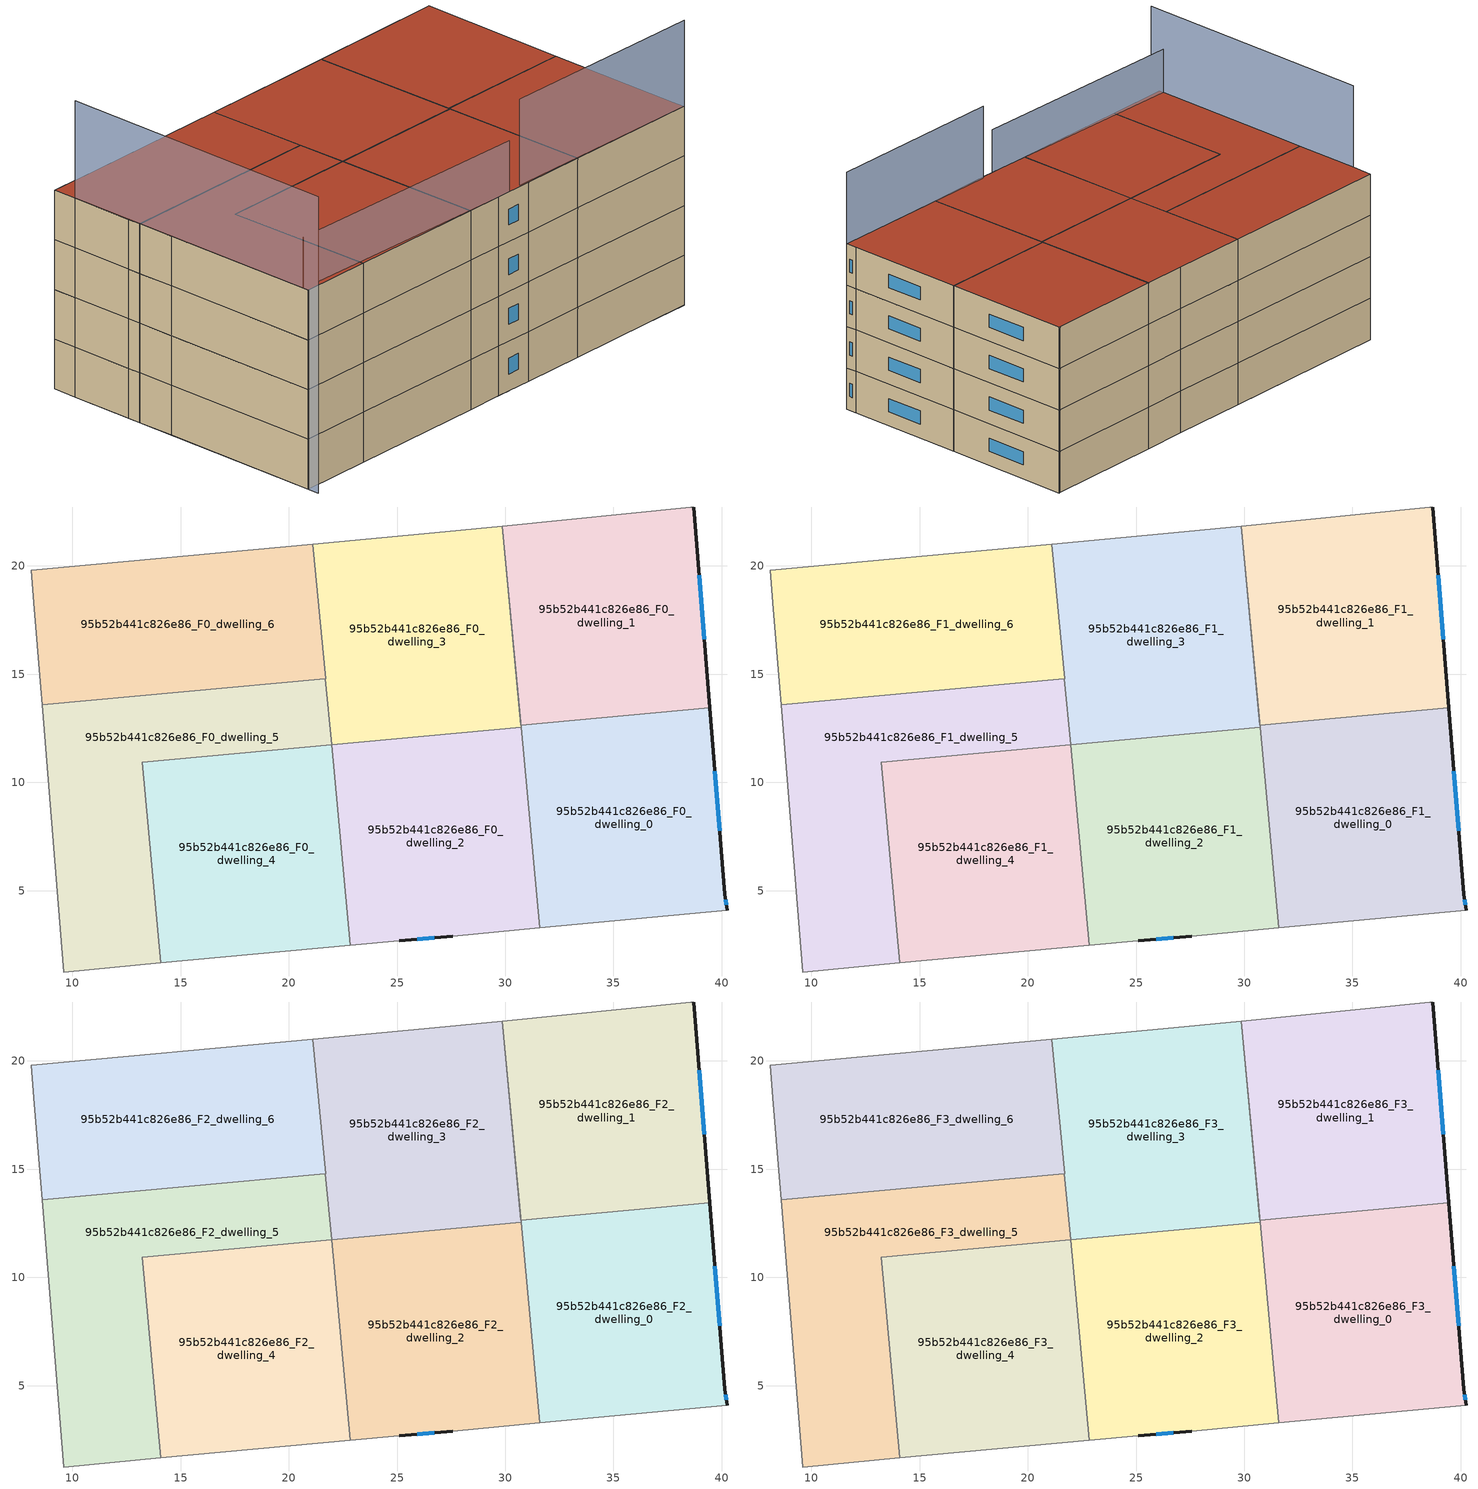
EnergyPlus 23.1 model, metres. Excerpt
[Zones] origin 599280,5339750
95b52b441c826e86_F0_dwelling_0
 floor ground (EU_floor_Construction): 39.45,13.45 40.15,4.83 40.25,4.08 31.6,3.28 30.72,12.63 z0
 wall outside (EU_wall_Construction): 40.25,4.08 40.15,4.83 39.45,13.45 z0:3
 wall adiabatic (EU_wall_Construction): 31.6,3.28 40.25,4.08 z0:3
 wall to 95b52b441c826e86_F0_dwelling_1 (EU_wall_Construction): 39.45,13.45 30.72,12.63 29.87,21.84 z0:3
 wall to 95b52b441c826e86_F0_dwelling_3 (EU_wall_Construction): 29.87,21.84 30.73,12.55 z0:3
 wall to 95b52b441c826e86_F0_dwelling_2 (EU_wall_Construction): 30.73,12.55 31.6,3.28 z0:3
 window (EU_Window_Construction): 39.91,7.76 39.69,10.52 / 40.22,4.34 40.19,4.58 z1.02:1.98
95b52b441c826e86_F0_dwelling_1
 floor ground (EU_floor_Construction): 38.7,22.72 39.45,13.45 30.72,12.63 29.87,21.84 38.58,22.72 z0
 wall outside (EU_wall_Construction): 39.45,13.45 38.7,22.72 z0:3
 wall adiabatic (EU_wall_Construction): 38.7,22.72 38.58,22.72 29.87,21.84 z0:3
 window (EU_Window_Construction): 39.2,16.6 38.95,19.57 z1.02:1.98
95b52b441c826e86_F0_dwelling_2
 floor ground (EU_floor_Construction): 30.73,12.55 31.6,3.28 27.57,2.9 25.11,2.68 22.84,2.47 21.98,11.74 z0
 wall outside (EU_wall_Construction): 25.11,2.68 27.57,2.9 z0:3
 wall adiabatic (EU_wall_Construction): 22.84,2.47 25.11,2.68 / 27.57,2.9 31.6,3.28 z0:3
 wall to 95b52b441c826e86_F0_dwelling_3 (EU_wall_Construction): 30.73,12.55 21.98,11.74 z0:3
 wall to 95b52b441c826e86_F0_dwelling_4 (EU_wall_Construction): 21.98,11.74 22.84,2.47 z0:3
 window (EU_Window_Construction): 25.95,2.76 26.73,2.83 z1.02:1.98
95b52b441c826e86_F0_dwelling_3
 floor ground (EU_floor_Construction): 29.87,21.84 30.73,12.55 21.98,11.74 21.12,21.01 26.73,21.53 z0
 wall adiabatic (EU_wall_Construction): 29.87,21.84 26.73,21.53 21.12,21.01 z0:3
 wall to 95b52b441c826e86_F0_dwelling_6 (EU_wall_Construction): 21.12,21.01 21.7,14.8 z0:3
 wall to 95b52b441c826e86_F0_dwelling_5 (EU_wall_Construction): 21.7,14.8 21.98,11.74 z0:3
95b52b441c826e86_F0_dwelling_4
 floor ground (EU_floor_Construction): 21.98,11.74 22.84,2.47 14.09,1.66 13.23,10.93 z0
 wall adiabatic (EU_wall_Construction): 14.09,1.66 22.84,2.47 z0:3
 wall to 95b52b441c826e86_F0_dwelling_5 (EU_wall_Construction): 21.98,11.74 13.23,10.93 14.09,1.66 z0:3
95b52b441c826e86_F0_dwelling_5
 floor ground (EU_floor_Construction): 21.7,14.8 21.98,11.74 13.23,10.93 14.09,1.66 9.6,1.24 8.79,11.28 8.6,13.58 z0
 wall adiabatic (EU_wall_Construction): 8.6,13.58 8.79,11.28 9.6,1.24 14.09,1.66 z0:3
 wall to 95b52b441c826e86_F0_dwelling_6 (EU_wall_Construction): 21.7,14.8 8.6,13.58 z0:3
95b52b441c826e86_F0_dwelling_6
 floor ground (EU_floor_Construction): 21.12,21.01 21.7,14.8 8.6,13.58 8.54,14.37 8.22,18.3 8.1,19.8 z0
 wall adiabatic (EU_wall_Construction): 21.12,21.01 8.1,19.8 8.22,18.3 8.54,14.37 8.6,13.58 z0:3
95b52b441c826e86_F1_dwelling_0
 floor to 95b52b441c826e86_F0_dwelling_0 (EU_floor_Construction): 39.45,13.45 40.15,4.83 40.25,4.08 31.6,3.28 30.72,12.63 z3
 wall outside (EU_wall_Construction): 40.25,4.08 40.15,4.83 39.45,13.45 z3:6
 wall adiabatic (EU_wall_Construction): 31.6,3.28 40.25,4.08 z3:6
 wall to 95b52b441c826e86_F1_dwelling_1 (EU_wall_Construction): 39.45,13.45 30.72,12.63 29.87,21.84 z3:6
 wall to 95b52b441c826e86_F1_dwelling_3 (EU_wall_Construction): 29.87,21.84 30.73,12.55 z3:6
 wall to 95b52b441c826e86_F1_dwelling_2 (EU_wall_Construction): 30.73,12.55 31.6,3.28 z3:6
 window (EU_Window_Construction): 39.91,7.76 39.69,10.52 / 40.22,4.34 40.19,4.58 z4.02:4.98
95b52b441c826e86_F1_dwelling_1
 floor to 95b52b441c826e86_F0_dwelling_1 (EU_floor_Construction): 38.7,22.72 39.45,13.45 30.72,12.63 29.87,21.84 38.58,22.72 z3
 wall outside (EU_wall_Construction): 39.45,13.45 38.7,22.72 z3:6
 wall adiabatic (EU_wall_Construction): 38.7,22.72 38.58,22.72 29.87,21.84 z3:6
 window (EU_Window_Construction): 39.2,16.6 38.95,19.57 z4.02:4.98
95b52b441c826e86_F1_dwelling_2
 floor to 95b52b441c826e86_F0_dwelling_2 (EU_floor_Construction): 30.73,12.55 31.6,3.28 27.57,2.9 25.11,2.68 22.84,2.47 21.98,11.74 z3
 wall outside (EU_wall_Construction): 25.11,2.68 27.57,2.9 z3:6
 wall adiabatic (EU_wall_Construction): 22.84,2.47 25.11,2.68 / 27.57,2.9 31.6,3.28 z3:6
 wall to 95b52b441c826e86_F1_dwelling_3 (EU_wall_Construction): 30.73,12.55 21.98,11.74 z3:6
 wall to 95b52b441c826e86_F1_dwelling_4 (EU_wall_Construction): 21.98,11.74 22.84,2.47 z3:6
 window (EU_Window_Construction): 25.95,2.76 26.73,2.83 z4.02:4.98
95b52b441c826e86_F1_dwelling_3
 floor to 95b52b441c826e86_F0_dwelling_3 (EU_floor_Construction): 29.87,21.84 30.73,12.55 21.98,11.74 21.12,21.01 26.73,21.53 z3
 wall adiabatic (EU_wall_Construction): 29.87,21.84 26.73,21.53 21.12,21.01 z3:6
 wall to 95b52b441c826e86_F1_dwelling_6 (EU_wall_Construction): 21.12,21.01 21.7,14.8 z3:6
 wall to 95b52b441c826e86_F1_dwelling_5 (EU_wall_Construction): 21.7,14.8 21.98,11.74 z3:6
95b52b441c826e86_F1_dwelling_4
 floor to 95b52b441c826e86_F0_dwelling_4 (EU_floor_Construction): 21.98,11.74 22.84,2.47 14.09,1.66 13.23,10.93 z3
 wall adiabatic (EU_wall_Construction): 14.09,1.66 22.84,2.47 z3:6
 wall to 95b52b441c826e86_F1_dwelling_5 (EU_wall_Construction): 21.98,11.74 13.23,10.93 14.09,1.66 z3:6
95b52b441c826e86_F1_dwelling_5
 floor to 95b52b441c826e86_F0_dwelling_5 (EU_floor_Construction): 21.7,14.8 21.98,11.74 13.23,10.93 14.09,1.66 9.6,1.24 8.79,11.28 8.6,13.58 z3
 wall adiabatic (EU_wall_Construction): 8.6,13.58 8.79,11.28 9.6,1.24 14.09,1.66 z3:6
 wall to 95b52b441c826e86_F1_dwelling_6 (EU_wall_Construction): 21.7,14.8 8.6,13.58 z3:6
95b52b441c826e86_F1_dwelling_6
 floor to 95b52b441c826e86_F0_dwelling_6 (EU_floor_Construction): 21.12,21.01 21.7,14.8 8.6,13.58 8.53,14.37 8.22,18.3 8.1,19.8 z3
 wall adiabatic (EU_wall_Construction): 21.12,21.01 8.1,19.8 8.22,18.3 8.54,14.37 8.6,13.58 z3:6
95b52b441c826e86_F2_dwelling_0
 floor to 95b52b441c826e86_F1_dwelling_0 (EU_floor_Construction): 39.45,13.45 40.15,4.83 40.25,4.08 31.6,3.28 30.72,12.63 z6
 wall outside (EU_wall_Construction): 40.25,4.08 40.15,4.83 39.45,13.45 z6:9
 wall adiabatic (EU_wall_Construction): 31.6,3.28 40.25,4.08 z6:9
 wall to 95b52b441c826e86_F2_dwelling_1 (EU_wall_Construction): 39.45,13.45 30.72,12.63 29.87,21.84 z6:9
 wall to 95b52b441c826e86_F2_dwelling_3 (EU_wall_Construction): 29.87,21.84 30.73,12.55 z6:9
 wall to 95b52b441c826e86_F2_dwelling_2 (EU_wall_Construction): 30.73,12.55 31.6,3.28 z6:9
 window (EU_Window_Construction): 39.91,7.76 39.69,10.52 / 40.22,4.34 40.19,4.58 z7.02:7.98
95b52b441c826e86_F2_dwelling_1
 floor to 95b52b441c826e86_F1_dwelling_1 (EU_floor_Construction): 38.7,22.72 39.45,13.45 30.72,12.63 29.87,21.84 38.58,22.72 z6
 wall outside (EU_wall_Construction): 39.45,13.45 38.7,22.72 z6:9
 wall adiabatic (EU_wall_Construction): 38.7,22.72 38.58,22.72 29.87,21.84 z6:9
 window (EU_Window_Construction): 39.2,16.6 38.95,19.57 z7.02:7.98
95b52b441c826e86_F2_dwelling_2
 floor to 95b52b441c826e86_F1_dwelling_2 (EU_floor_Construction): 30.73,12.55 31.6,3.28 27.57,2.9 25.11,2.68 22.84,2.47 21.98,11.74 z6
 wall outside (EU_wall_Construction): 25.11,2.68 27.57,2.9 z6:9
 wall adiabatic (EU_wall_Construction): 22.84,2.47 25.11,2.68 / 27.57,2.9 31.6,3.28 z6:9
 wall to 95b52b441c826e86_F2_dwelling_3 (EU_wall_Construction): 30.73,12.55 21.98,11.74 z6:9
 wall to 95b52b441c826e86_F2_dwelling_4 (EU_wall_Construction): 21.98,11.74 22.84,2.47 z6:9
 window (EU_Window_Construction): 25.95,2.76 26.73,2.83 z7.02:7.98
95b52b441c826e86_F2_dwelling_3
 floor to 95b52b441c826e86_F1_dwelling_3 (EU_floor_Construction): 29.87,21.84 30.73,12.55 21.98,11.74 21.12,21.01 26.73,21.53 z6
 wall adiabatic (EU_wall_Construction): 29.87,21.84 26.73,21.53 21.12,21.01 z6:9
 wall to 95b52b441c826e86_F2_dwelling_6 (EU_wall_Construction): 21.12,21.01 21.7,14.8 z6:9
 wall to 95b52b441c826e86_F2_dwelling_5 (EU_wall_Construction): 21.7,14.8 21.98,11.74 z6:9
95b52b441c826e86_F2_dwelling_4
 floor to 95b52b441c826e86_F1_dwelling_4 (EU_floor_Construction): 21.98,11.74 22.84,2.47 14.09,1.66 13.23,10.93 z6
 wall adiabatic (EU_wall_Construction): 14.09,1.66 22.84,2.47 z6:9
 wall to 95b52b441c826e86_F2_dwelling_5 (EU_wall_Construction): 21.98,11.74 13.23,10.93 14.09,1.66 z6:9
95b52b441c826e86_F2_dwelling_5
 floor to 95b52b441c826e86_F1_dwelling_5 (EU_floor_Construction): 21.7,14.8 21.98,11.74 13.23,10.93 14.09,1.66 9.6,1.24 8.79,11.28 8.6,13.58 z6
 wall adiabatic (EU_wall_Construction): 8.6,13.58 8.79,11.28 9.6,1.24 14.09,1.66 z6:9
 wall to 95b52b441c826e86_F2_dwelling_6 (EU_wall_Construction): 21.7,14.8 8.6,13.58 z6:9
95b52b441c826e86_F2_dwelling_6
 floor to 95b52b441c826e86_F1_dwelling_6 (EU_floor_Construction): 21.12,21.01 21.7,14.8 8.6,13.58 8.53,14.37 8.22,18.3 8.1,19.8 z6
 wall adiabatic (EU_wall_Construction): 21.12,21.01 8.1,19.8 8.22,18.3 8.54,14.37 8.6,13.58 z6:9
95b52b441c826e86_F3_dwelling_0
 floor to 95b52b441c826e86_F2_dwelling_0 (EU_floor_Construction): 39.45,13.45 40.15,4.83 40.25,4.08 31.6,3.28 30.72,12.63 z9
 wall outside (EU_wall_Construction): 40.25,4.08 40.15,4.83 39.45,13.45 z9:12
 wall adiabatic (EU_wall_Construction): 31.6,3.28 40.25,4.08 z9:12
 wall to 95b52b441c826e86_F3_dwelling_1 (EU_wall_Construction): 39.45,13.45 30.72,12.63 29.87,21.84 z9:12
 wall to 95b52b441c826e86_F3_dwelling_3 (EU_wall_Construction): 29.87,21.84 30.73,12.55 z9:12
 wall to 95b52b441c826e86_F3_dwelling_2 (EU_wall_Construction): 30.73,12.55 31.6,3.28 z9:12
 window (EU_Window_Construction): 39.91,7.76 39.69,10.52 / 40.22,4.34 40.19,4.58 z10.02:10.98
 roof outside (EU_roof_Construction): 40.25,4.08 40.15,4.83 39.45,13.45 30.72,12.63 31.6,3.28 z12
95b52b441c826e86_F3_dwelling_1
 floor to 95b52b441c826e86_F2_dwelling_1 (EU_floor_Construction): 38.7,22.72 39.45,13.45 30.72,12.63 29.87,21.84 38.58,22.72 z9
 wall outside (EU_wall_Construction): 39.45,13.45 38.7,22.72 z9:12
 wall adiabatic (EU_wall_Construction): 38.7,22.72 38.58,22.72 29.87,21.84 z9:12
 window (EU_Window_Construction): 39.2,16.6 38.95,19.57 z10.02:10.98
 roof outside (EU_roof_Construction): 39.45,13.45 38.7,22.72 38.58,22.72 29.87,21.84 30.72,12.63 z12
95b52b441c826e86_F3_dwelling_2
 floor to 95b52b441c826e86_F2_dwelling_2 (EU_floor_Construction): 30.73,12.55 31.6,3.28 27.57,2.9 25.11,2.68 22.84,2.47 21.98,11.74 z9
 wall outside (EU_wall_Construction): 25.11,2.68 27.57,2.9 z9:12
 wall adiabatic (EU_wall_Construction): 22.84,2.47 25.11,2.68 / 27.57,2.9 31.6,3.28 z9:12
 wall to 95b52b441c826e86_F3_dwelling_3 (EU_wall_Construction): 30.73,12.55 21.98,11.74 z9:12
 wall to 95b52b441c826e86_F3_dwelling_4 (EU_wall_Construction): 21.98,11.74 22.84,2.47 z9:12
 window (EU_Window_Construction): 25.95,2.76 26.73,2.83 z10.02:10.98
 roof outside (EU_roof_Construction): 31.6,3.28 30.73,12.55 21.98,11.74 22.84,2.47 25.11,2.68 27.57,2.9 z12
95b52b441c826e86_F3_dwelling_3
 floor to 95b52b441c826e86_F2_dwelling_3 (EU_floor_Construction): 29.87,21.84 30.73,12.55 21.98,11.74 21.12,21.01 26.73,21.53 z9
 wall adiabatic (EU_wall_Construction): 29.87,21.84 26.73,21.53 21.12,21.01 z9:12
 wall to 95b52b441c826e86_F3_dwelling_6 (EU_wall_Construction): 21.12,21.01 21.7,14.8 z9:12
 wall to 95b52b441c826e86_F3_dwelling_5 (EU_wall_Construction): 21.7,14.8 21.98,11.74 z9:12
 roof outside (EU_roof_Construction): 30.73,12.55 29.87,21.84 26.73,21.53 21.12,21.01 21.98,11.74 z12
95b52b441c826e86_F3_dwelling_4
 floor to 95b52b441c826e86_F2_dwelling_4 (EU_floor_Construction): 21.98,11.74 22.84,2.47 14.09,1.66 13.23,10.93 z9
 wall adiabatic (EU_wall_Construction): 14.09,1.66 22.84,2.47 z9:12
 wall to 95b52b441c826e86_F3_dwelling_5 (EU_wall_Construction): 21.98,11.74 13.23,10.93 14.09,1.66 z9:12
 roof outside (EU_roof_Construction): 22.84,2.47 21.98,11.74 13.23,10.93 14.09,1.66 z12
95b52b441c826e86_F3_dwelling_5
 floor to 95b52b441c826e86_F2_dwelling_5 (EU_floor_Construction): 21.7,14.8 21.98,11.74 13.23,10.93 14.09,1.66 9.6,1.24 8.79,11.28 8.6,13.58 z9
 wall adiabatic (EU_wall_Construction): 8.6,13.58 8.79,11.28 9.6,1.24 14.09,1.66 z9:12
 wall to 95b52b441c826e86_F3_dwelling_6 (EU_wall_Construction): 21.7,14.8 8.6,13.58 z9:12
 roof outside (EU_roof_Construction): 14.09,1.66 13.23,10.93 21.98,11.74 21.7,14.8 8.6,13.58 8.79,11.28 9.6,1.24 z12
95b52b441c826e86_F3_dwelling_6
 floor to 95b52b441c826e86_F2_dwelling_6 (EU_floor_Construction): 21.12,21.01 21.7,14.8 8.6,13.58 8.53,14.37 8.22,18.3 8.1,19.8 z9
 wall adiabatic (EU_wall_Construction): 21.12,21.01 8.1,19.8 8.22,18.3 8.54,14.37 8.6,13.58 z9:12
 roof outside (EU_roof_Construction): 21.7,14.8 21.12,21.01 8.1,19.8 8.22,18.3 8.54,14.37 8.6,13.58 z12
shading: 26.97,2.97 40.25,4.08 z0:17.2; 9.57,1.6 25.97,2.74 z0:15.1; 8.23,18.31 9.66,0.51 z0:17.9
[Building]
EU S2 Campaign: North Axis=0; Terrain=City; Solar Distribution=FullExterior
[Site:Location]
Vienna: Latitude=48; Longitude=16.5; Time Zone=1; Elevation=183
[SizingPeriod:WeatherFileDays]
AnnualSizingPeriod: Begin Month=1; Begin Day of Month=1; End Month=12; End Day of Month=31; Day of Week for Start Day=Monday; Use Weather File Daylight Saving Period=No; Use Weather File Rain and Snow Indicators=No
[MATERIAL]
EU_InternalMass_Material: Roughness=MediumRough; Thickness=0.1; Conductivity=1; Density=1800; Specific Heat=900; Thermal Absorptance=0.9; Solar Absorptance=0.7; Visible Absorptance=0.7
[MATERIAL:NOMASS] Roughness=MediumRough; Thermal Absorptance=0.9; Solar Absorptance=0.7; Visible Absorptance=0.7
Name | Thermal Resistance
EU_wall_NoMass | 0.942466
EU_roof_NoMass | 0.551687
EU_floor_NoMass | 0.66527
[WINDOWMATERIAL:SIMPLEGLAZINGSYSTEM]
EU_Window_SimpleGlazing: UFactor=2.03367; Solar Heat Gain Coefficient=0.65; Visible Transmittance=0.65
[CONSTRUCTION]
EU_wall_Construction: EU_wall_NoMass
EU_roof_Construction: EU_roof_NoMass
EU_floor_Construction: EU_floor_NoMass
EU_Window_Construction: EU_Window_SimpleGlazing
EU_InternalMass_Construction: EU_InternalMass_Material
[ZONE] Type=1; Multiplier=1; Ceiling Height=autocalculate; Floor Area=autocalculate; Part of Total Floor Area=Yes
Name | Volume
95b52b441c826e86_F0_dwelling_0 | 245.56
95b52b441c826e86_F1_dwelling_0; 95b52b441c826e86_F2_dwelling_0; 95b52b441c826e86_F3_dwelling_0 | 245.559
95b52b441c826e86_F0_dwelling_1; 95b52b441c826e86_F1_dwelling_1; 95b52b441c826e86_F2_dwelling_1; 95b52b441c826e86_F3_dwelling_1 | 245.52
95b52b441c826e86_F0_dwelling_2; 95b52b441c826e86_F1_dwelling_2; 95b52b441c826e86_F2_dwelling_2; 95b52b441c826e86_F3_dwelling_2 | 245.492
95b52b441c826e86_F0_dwelling_3; 95b52b441c826e86_F1_dwelling_3; 95b52b441c826e86_F2_dwelling_3; 95b52b441c826e86_F3_dwelling_3 | 245.519
95b52b441c826e86_F0_dwelling_4 | 245.544
95b52b441c826e86_F1_dwelling_4; 95b52b441c826e86_F2_dwelling_4; 95b52b441c826e86_F3_dwelling_4 | 245.545
95b52b441c826e86_F0_dwelling_5; 95b52b441c826e86_F1_dwelling_5; 95b52b441c826e86_F2_dwelling_5; 95b52b441c826e86_F3_dwelling_5 | 245.514
95b52b441c826e86_F0_dwelling_6; 95b52b441c826e86_F1_dwelling_6; 95b52b441c826e86_F2_dwelling_6; 95b52b441c826e86_F3_dwelling_6 | 245.508
[INTERNALMASS] Construction=EU_InternalMass_Construction
Name | Zone or ZoneList | Surface Area
95b52b441c826e86_F0_dwelling_0_EU_InternalMass | 95b52b441c826e86_F0_dwelling_0 | 81.8554
95b52b441c826e86_F0_dwelling_1_EU_InternalMass | 95b52b441c826e86_F0_dwelling_1 | 81.8404
95b52b441c826e86_F0_dwelling_2_EU_InternalMass | 95b52b441c826e86_F0_dwelling_2 | 81.8308
95b52b441c826e86_F0_dwelling_3_EU_InternalMass | 95b52b441c826e86_F0_dwelling_3 | 81.8383
95b52b441c826e86_F0_dwelling_4_EU_InternalMass | 95b52b441c826e86_F0_dwelling_4 | 81.8486
95b52b441c826e86_F0_dwelling_5_EU_InternalMass | 95b52b441c826e86_F0_dwelling_5 | 81.8379
95b52b441c826e86_F0_dwelling_6_EU_InternalMass | 95b52b441c826e86_F0_dwelling_6 | 81.836
95b52b441c826e86_F1_dwelling_0_EU_InternalMass | 95b52b441c826e86_F1_dwelling_0 | 81.8554
95b52b441c826e86_F1_dwelling_1_EU_InternalMass | 95b52b441c826e86_F1_dwelling_1 | 81.8404
95b52b441c826e86_F1_dwelling_2_EU_InternalMass | 95b52b441c826e86_F1_dwelling_2 | 81.8308
95b52b441c826e86_F1_dwelling_3_EU_InternalMass | 95b52b441c826e86_F1_dwelling_3 | 81.8383
95b52b441c826e86_F1_dwelling_4_EU_InternalMass | 95b52b441c826e86_F1_dwelling_4 | 81.8486
95b52b441c826e86_F1_dwelling_5_EU_InternalMass | 95b52b441c826e86_F1_dwelling_5 | 81.8379
95b52b441c826e86_F1_dwelling_6_EU_InternalMass | 95b52b441c826e86_F1_dwelling_6 | 81.836
95b52b441c826e86_F2_dwelling_0_EU_InternalMass | 95b52b441c826e86_F2_dwelling_0 | 81.8554
95b52b441c826e86_F2_dwelling_1_EU_InternalMass | 95b52b441c826e86_F2_dwelling_1 | 81.8404
95b52b441c826e86_F2_dwelling_2_EU_InternalMass | 95b52b441c826e86_F2_dwelling_2 | 81.8308
95b52b441c826e86_F2_dwelling_3_EU_InternalMass | 95b52b441c826e86_F2_dwelling_3 | 81.8383
95b52b441c826e86_F2_dwelling_4_EU_InternalMass | 95b52b441c826e86_F2_dwelling_4 | 81.8486
95b52b441c826e86_F2_dwelling_5_EU_InternalMass | 95b52b441c826e86_F2_dwelling_5 | 81.8379
95b52b441c826e86_F2_dwelling_6_EU_InternalMass | 95b52b441c826e86_F2_dwelling_6 | 81.836
95b52b441c826e86_F3_dwelling_0_EU_InternalMass | 95b52b441c826e86_F3_dwelling_0 | 81.8554
95b52b441c826e86_F3_dwelling_1_EU_InternalMass | 95b52b441c826e86_F3_dwelling_1 | 81.8404
95b52b441c826e86_F3_dwelling_2_EU_InternalMass | 95b52b441c826e86_F3_dwelling_2 | 81.8308
95b52b441c826e86_F3_dwelling_3_EU_InternalMass | 95b52b441c826e86_F3_dwelling_3 | 81.8383
95b52b441c826e86_F3_dwelling_4_EU_InternalMass | 95b52b441c826e86_F3_dwelling_4 | 81.8486
95b52b441c826e86_F3_dwelling_5_EU_InternalMass | 95b52b441c826e86_F3_dwelling_5 | 81.8379
95b52b441c826e86_F3_dwelling_6_EU_InternalMass | 95b52b441c826e86_F3_dwelling_6 | 81.836
[OTHEREQUIPMENT] Fuel Type=Electricity; Design Level Calculation Method=Watts/Area; Power per Zone Floor Area=1; Fraction Latent=0; Fraction Radiant=0; Fraction Lost=0; Carbon Dioxide Generation Rate=0; EndUse Subcategory=EU_Step8_InternalGains
Name | Zone or ZoneList or Space or SpaceList | Schedule
EU_Step8_InternalGain_95b52b441c826e86_F0_dwelling_0_f000 | 95b52b441c826e86_F0_dwelling_0 | EU_Step8_GainSchedule_95b52b441c826e86_F0_dwelling_0_f000
EU_Step8_InternalGain_95b52b441c826e86_F0_dwelling_1_f000 | 95b52b441c826e86_F0_dwelling_1 | EU_Step8_GainSchedule_95b52b441c826e86_F0_dwelling_1_f000
EU_Step8_InternalGain_95b52b441c826e86_F0_dwelling_2_f000 | 95b52b441c826e86_F0_dwelling_2 | EU_Step8_GainSchedule_95b52b441c826e86_F0_dwelling_2_f000
EU_Step8_InternalGain_95b52b441c826e86_F0_dwelling_3_f000 | 95b52b441c826e86_F0_dwelling_3 | EU_Step8_GainSchedule_95b52b441c826e86_F0_dwelling_3_f000
EU_Step8_InternalGain_95b52b441c826e86_F0_dwelling_4_f000 | 95b52b441c826e86_F0_dwelling_4 | EU_Step8_GainSchedule_95b52b441c826e86_F0_dwelling_4_f000
EU_Step8_InternalGain_95b52b441c826e86_F0_dwelling_5_f000 | 95b52b441c826e86_F0_dwelling_5 | EU_Step8_GainSchedule_95b52b441c826e86_F0_dwelling_5_f000
EU_Step8_InternalGain_95b52b441c826e86_F0_dwelling_6_f000 | 95b52b441c826e86_F0_dwelling_6 | EU_Step8_GainSchedule_95b52b441c826e86_F0_dwelling_6_f000
EU_Step8_InternalGain_95b52b441c826e86_F1_dwelling_0_f000 | 95b52b441c826e86_F1_dwelling_0 | EU_Step8_GainSchedule_95b52b441c826e86_F1_dwelling_0_f000
EU_Step8_InternalGain_95b52b441c826e86_F1_dwelling_1_f000 | 95b52b441c826e86_F1_dwelling_1 | EU_Step8_GainSchedule_95b52b441c826e86_F1_dwelling_1_f000
EU_Step8_InternalGain_95b52b441c826e86_F1_dwelling_2_f000 | 95b52b441c826e86_F1_dwelling_2 | EU_Step8_GainSchedule_95b52b441c826e86_F1_dwelling_2_f000
EU_Step8_InternalGain_95b52b441c826e86_F1_dwelling_3_f000 | 95b52b441c826e86_F1_dwelling_3 | EU_Step8_GainSchedule_95b52b441c826e86_F1_dwelling_3_f000
EU_Step8_InternalGain_95b52b441c826e86_F1_dwelling_4_f000 | 95b52b441c826e86_F1_dwelling_4 | EU_Step8_GainSchedule_95b52b441c826e86_F1_dwelling_4_f000
EU_Step8_InternalGain_95b52b441c826e86_F1_dwelling_5_f000 | 95b52b441c826e86_F1_dwelling_5 | EU_Step8_GainSchedule_95b52b441c826e86_F1_dwelling_5_f000
EU_Step8_InternalGain_95b52b441c826e86_F1_dwelling_6_f000 | 95b52b441c826e86_F1_dwelling_6 | EU_Step8_GainSchedule_95b52b441c826e86_F1_dwelling_6_f000
EU_Step8_InternalGain_95b52b441c826e86_F2_dwelling_0_f000 | 95b52b441c826e86_F2_dwelling_0 | EU_Step8_GainSchedule_95b52b441c826e86_F2_dwelling_0_f000
EU_Step8_InternalGain_95b52b441c826e86_F2_dwelling_1_f000 | 95b52b441c826e86_F2_dwelling_1 | EU_Step8_GainSchedule_95b52b441c826e86_F2_dwelling_1_f000
EU_Step8_InternalGain_95b52b441c826e86_F2_dwelling_2_f000 | 95b52b441c826e86_F2_dwelling_2 | EU_Step8_GainSchedule_95b52b441c826e86_F2_dwelling_2_f000
EU_Step8_InternalGain_95b52b441c826e86_F2_dwelling_3_f000 | 95b52b441c826e86_F2_dwelling_3 | EU_Step8_GainSchedule_95b52b441c826e86_F2_dwelling_3_f000
EU_Step8_InternalGain_95b52b441c826e86_F2_dwelling_4_f000 | 95b52b441c826e86_F2_dwelling_4 | EU_Step8_GainSchedule_95b52b441c826e86_F2_dwelling_4_f000
EU_Step8_InternalGain_95b52b441c826e86_F2_dwelling_5_f000 | 95b52b441c826e86_F2_dwelling_5 | EU_Step8_GainSchedule_95b52b441c826e86_F2_dwelling_5_f000
EU_Step8_InternalGain_95b52b441c826e86_F2_dwelling_6_f000 | 95b52b441c826e86_F2_dwelling_6 | EU_Step8_GainSchedule_95b52b441c826e86_F2_dwelling_6_f000
EU_Step8_InternalGain_95b52b441c826e86_F3_dwelling_0_f000 | 95b52b441c826e86_F3_dwelling_0 | EU_Step8_GainSchedule_95b52b441c826e86_F3_dwelling_0_f000
EU_Step8_InternalGain_95b52b441c826e86_F3_dwelling_1_f000 | 95b52b441c826e86_F3_dwelling_1 | EU_Step8_GainSchedule_95b52b441c826e86_F3_dwelling_1_f000
EU_Step8_InternalGain_95b52b441c826e86_F3_dwelling_2_f000 | 95b52b441c826e86_F3_dwelling_2 | EU_Step8_GainSchedule_95b52b441c826e86_F3_dwelling_2_f000
EU_Step8_InternalGain_95b52b441c826e86_F3_dwelling_3_f000 | 95b52b441c826e86_F3_dwelling_3 | EU_Step8_GainSchedule_95b52b441c826e86_F3_dwelling_3_f000
EU_Step8_InternalGain_95b52b441c826e86_F3_dwelling_4_f000 | 95b52b441c826e86_F3_dwelling_4 | EU_Step8_GainSchedule_95b52b441c826e86_F3_dwelling_4_f000
EU_Step8_InternalGain_95b52b441c826e86_F3_dwelling_5_f000 | 95b52b441c826e86_F3_dwelling_5 | EU_Step8_GainSchedule_95b52b441c826e86_F3_dwelling_5_f000
EU_Step8_InternalGain_95b52b441c826e86_F3_dwelling_6_f000 | 95b52b441c826e86_F3_dwelling_6 | EU_Step8_GainSchedule_95b52b441c826e86_F3_dwelling_6_f000
[ZONEVENTILATION:DESIGNFLOWRATE] Schedule=EU_AlwaysOn; Design Flow Rate Calculation Method=AirChanges/Hour; Air Changes per Hour=0.530523; Ventilation Type=Natural; Fan Pressure Rise=0; Fan Total Efficiency=1; Constant Term Coefficient=1; Temperature Term Coefficient=0; Velocity Term Coefficient=0; Velocity Squared Term Coefficient=0; Minimum Indoor Temperature=-100; Maximum Indoor Temperature=100; Delta Temperature=-100; Minimum Outdoor Temperature=-100; Maximum Outdoor Temperature=100; Maximum Wind Speed=40
Name | Zone or ZoneList or Space or SpaceList
EU_ConstantAir_95b52b441c826e86_F0_dwelling_0 | 95b52b441c826e86_F0_dwelling_0
EU_ConstantAir_95b52b441c826e86_F0_dwelling_1 | 95b52b441c826e86_F0_dwelling_1
EU_ConstantAir_95b52b441c826e86_F0_dwelling_2 | 95b52b441c826e86_F0_dwelling_2
EU_ConstantAir_95b52b441c826e86_F0_dwelling_3 | 95b52b441c826e86_F0_dwelling_3
EU_ConstantAir_95b52b441c826e86_F0_dwelling_4 | 95b52b441c826e86_F0_dwelling_4
EU_ConstantAir_95b52b441c826e86_F0_dwelling_5 | 95b52b441c826e86_F0_dwelling_5
EU_ConstantAir_95b52b441c826e86_F0_dwelling_6 | 95b52b441c826e86_F0_dwelling_6
EU_ConstantAir_95b52b441c826e86_F1_dwelling_0 | 95b52b441c826e86_F1_dwelling_0
EU_ConstantAir_95b52b441c826e86_F1_dwelling_1 | 95b52b441c826e86_F1_dwelling_1
EU_ConstantAir_95b52b441c826e86_F1_dwelling_2 | 95b52b441c826e86_F1_dwelling_2
EU_ConstantAir_95b52b441c826e86_F1_dwelling_3 | 95b52b441c826e86_F1_dwelling_3
EU_ConstantAir_95b52b441c826e86_F1_dwelling_4 | 95b52b441c826e86_F1_dwelling_4
EU_ConstantAir_95b52b441c826e86_F1_dwelling_5 | 95b52b441c826e86_F1_dwelling_5
EU_ConstantAir_95b52b441c826e86_F1_dwelling_6 | 95b52b441c826e86_F1_dwelling_6
EU_ConstantAir_95b52b441c826e86_F2_dwelling_0 | 95b52b441c826e86_F2_dwelling_0
EU_ConstantAir_95b52b441c826e86_F2_dwelling_1 | 95b52b441c826e86_F2_dwelling_1
EU_ConstantAir_95b52b441c826e86_F2_dwelling_2 | 95b52b441c826e86_F2_dwelling_2
EU_ConstantAir_95b52b441c826e86_F2_dwelling_3 | 95b52b441c826e86_F2_dwelling_3
EU_ConstantAir_95b52b441c826e86_F2_dwelling_4 | 95b52b441c826e86_F2_dwelling_4
EU_ConstantAir_95b52b441c826e86_F2_dwelling_5 | 95b52b441c826e86_F2_dwelling_5
EU_ConstantAir_95b52b441c826e86_F2_dwelling_6 | 95b52b441c826e86_F2_dwelling_6
EU_ConstantAir_95b52b441c826e86_F3_dwelling_0 | 95b52b441c826e86_F3_dwelling_0
EU_ConstantAir_95b52b441c826e86_F3_dwelling_1 | 95b52b441c826e86_F3_dwelling_1
EU_ConstantAir_95b52b441c826e86_F3_dwelling_2 | 95b52b441c826e86_F3_dwelling_2
EU_ConstantAir_95b52b441c826e86_F3_dwelling_3 | 95b52b441c826e86_F3_dwelling_3
EU_ConstantAir_95b52b441c826e86_F3_dwelling_4 | 95b52b441c826e86_F3_dwelling_4
EU_ConstantAir_95b52b441c826e86_F3_dwelling_5 | 95b52b441c826e86_F3_dwelling_5
EU_ConstantAir_95b52b441c826e86_F3_dwelling_6 | 95b52b441c826e86_F3_dwelling_6
[HVACTEMPLATE:THERMOSTAT] Constant Heating Setpoint=20; Constant Cooling Setpoint=50
EU_HeatOnly_95b52b441c826e86_F0_dwelling_0; EU_HeatOnly_95b52b441c826e86_F0_dwelling_1; EU_HeatOnly_95b52b441c826e86_F0_dwelling_2; EU_HeatOnly_95b52b441c826e86_F0_dwelling_3; EU_HeatOnly_95b52b441c826e86_F0_dwelling_4; EU_HeatOnly_95b52b441c826e86_F0_dwelling_5; EU_HeatOnly_95b52b441c826e86_F0_dwelling_6; EU_HeatOnly_95b52b441c826e86_F1_dwelling_0; EU_HeatOnly_95b52b441c826e86_F1_dwelling_1; EU_HeatOnly_95b52b441c826e86_F1_dwelling_2; EU_HeatOnly_95b52b441c826e86_F1_dwelling_3; EU_HeatOnly_95b52b441c826e86_F1_dwelling_4; EU_HeatOnly_95b52b441c826e86_F1_dwelling_5; EU_HeatOnly_95b52b441c826e86_F1_dwelling_6; EU_HeatOnly_95b52b441c826e86_F2_dwelling_0; EU_HeatOnly_95b52b441c826e86_F2_dwelling_1; EU_HeatOnly_95b52b441c826e86_F2_dwelling_2; EU_HeatOnly_95b52b441c826e86_F2_dwelling_3; EU_HeatOnly_95b52b441c826e86_F2_dwelling_4; EU_HeatOnly_95b52b441c826e86_F2_dwelling_5; EU_HeatOnly_95b52b441c826e86_F2_dwelling_6; EU_HeatOnly_95b52b441c826e86_F3_dwelling_0; EU_HeatOnly_95b52b441c826e86_F3_dwelling_1; EU_HeatOnly_95b52b441c826e86_F3_dwelling_2; EU_HeatOnly_95b52b441c826e86_F3_dwelling_3; EU_HeatOnly_95b52b441c826e86_F3_dwelling_4; EU_HeatOnly_95b52b441c826e86_F3_dwelling_5; EU_HeatOnly_95b52b441c826e86_F3_dwelling_6
[HVACTEMPLATE:ZONE:IDEALLOADSAIRSYSTEM] System Availability Schedule=EU_AlwaysOn; Maximum Heating Supply Air Temperature=50; Minimum Cooling Supply Air Temperature=13; Maximum Heating Supply Air Humidity Ratio=0.0156; Minimum Cooling Supply Air Humidity Ratio=0.0077; Heating Limit=NoLimit; Cooling Limit=NoLimit; Heating Availability Schedule=EU_AlwaysOn; Cooling Availability Schedule=EU_CoolingOff; Dehumidification Control Type=ConstantSensibleHeatRatio; Cooling Sensible Heat Ratio=0.7; Dehumidification Setpoint=60; Humidification Control Type=None; Humidification Setpoint=30; Outdoor Air Method=None; Outdoor Air Flow Rate per Person=0.00944; Outdoor Air Flow Rate per Zone Floor Area=0; Outdoor Air Flow Rate per Zone=0; Demand Controlled Ventilation Type=None; Outdoor Air Economizer Type=NoEconomizer; Heat Recovery Type=None; Sensible Heat Recovery Effectiveness=0.7; Latent Heat Recovery Effectiveness=0.65
Name | Template Thermostat
95b52b441c826e86_F0_dwelling_0 | EU_HeatOnly_95b52b441c826e86_F0_dwelling_0
95b52b441c826e86_F0_dwelling_1 | EU_HeatOnly_95b52b441c826e86_F0_dwelling_1
95b52b441c826e86_F0_dwelling_2 | EU_HeatOnly_95b52b441c826e86_F0_dwelling_2
95b52b441c826e86_F0_dwelling_3 | EU_HeatOnly_95b52b441c826e86_F0_dwelling_3
95b52b441c826e86_F0_dwelling_4 | EU_HeatOnly_95b52b441c826e86_F0_dwelling_4
95b52b441c826e86_F0_dwelling_5 | EU_HeatOnly_95b52b441c826e86_F0_dwelling_5
95b52b441c826e86_F0_dwelling_6 | EU_HeatOnly_95b52b441c826e86_F0_dwelling_6
95b52b441c826e86_F1_dwelling_0 | EU_HeatOnly_95b52b441c826e86_F1_dwelling_0
95b52b441c826e86_F1_dwelling_1 | EU_HeatOnly_95b52b441c826e86_F1_dwelling_1
95b52b441c826e86_F1_dwelling_2 | EU_HeatOnly_95b52b441c826e86_F1_dwelling_2
95b52b441c826e86_F1_dwelling_3 | EU_HeatOnly_95b52b441c826e86_F1_dwelling_3
95b52b441c826e86_F1_dwelling_4 | EU_HeatOnly_95b52b441c826e86_F1_dwelling_4
95b52b441c826e86_F1_dwelling_5 | EU_HeatOnly_95b52b441c826e86_F1_dwelling_5
95b52b441c826e86_F1_dwelling_6 | EU_HeatOnly_95b52b441c826e86_F1_dwelling_6
95b52b441c826e86_F2_dwelling_0 | EU_HeatOnly_95b52b441c826e86_F2_dwelling_0
95b52b441c826e86_F2_dwelling_1 | EU_HeatOnly_95b52b441c826e86_F2_dwelling_1
95b52b441c826e86_F2_dwelling_2 | EU_HeatOnly_95b52b441c826e86_F2_dwelling_2
95b52b441c826e86_F2_dwelling_3 | EU_HeatOnly_95b52b441c826e86_F2_dwelling_3
95b52b441c826e86_F2_dwelling_4 | EU_HeatOnly_95b52b441c826e86_F2_dwelling_4
95b52b441c826e86_F2_dwelling_5 | EU_HeatOnly_95b52b441c826e86_F2_dwelling_5
95b52b441c826e86_F2_dwelling_6 | EU_HeatOnly_95b52b441c826e86_F2_dwelling_6
95b52b441c826e86_F3_dwelling_0 | EU_HeatOnly_95b52b441c826e86_F3_dwelling_0
95b52b441c826e86_F3_dwelling_1 | EU_HeatOnly_95b52b441c826e86_F3_dwelling_1
95b52b441c826e86_F3_dwelling_2 | EU_HeatOnly_95b52b441c826e86_F3_dwelling_2
95b52b441c826e86_F3_dwelling_3 | EU_HeatOnly_95b52b441c826e86_F3_dwelling_3
95b52b441c826e86_F3_dwelling_4 | EU_HeatOnly_95b52b441c826e86_F3_dwelling_4
95b52b441c826e86_F3_dwelling_5 | EU_HeatOnly_95b52b441c826e86_F3_dwelling_5
95b52b441c826e86_F3_dwelling_6 | EU_HeatOnly_95b52b441c826e86_F3_dwelling_6
[SIZING:ZONE] Zone Cooling Design Supply Air Temperature Input Method=SupplyAirTemperature; Zone Cooling Design Supply Air Temperature=13; Zone Heating Design Supply Air Temperature Input Method=SupplyAirTemperature; Zone Heating Design Supply Air Temperature=50; Zone Cooling Design Supply Air Humidity Ratio=0.008; Zone Heating Design Supply Air Humidity Ratio=0.008; Cooling Design Air Flow Method=DesignDay; Cooling Design Air Flow Rate=0; Cooling Minimum Air Flow per Zone Floor Area=0.000762; Cooling Minimum Air Flow=0; Cooling Minimum Air Flow Fraction=0.2; Heating Design Air Flow Method=DesignDay; Heating Design Air Flow Rate=0; Heating Maximum Air Flow per Zone Floor Area=0.002032; Heating Maximum Air Flow=0.141576; Heating Maximum Air Flow Fraction=0.3; Account for Dedicated Outdoor Air System=No; Dedicated Outdoor Air System Control Strategy=NeutralSupplyAir; Dedicated Outdoor Air Low Setpoint Temperature for Design=autosize; Dedicated Outdoor Air High Setpoint Temperature for Design=autosize; Zone Load Sizing Method=Sensible Load Only No Latent Load; Zone Latent Cooling Design Supply Air Humidity Ratio Input Method=HumidityRatioDifference; Zone Cooling Design Supply Air Humidity Ratio Difference=0.005; Zone Latent Heating Design Supply Air Humidity Ratio Input Method=HumidityRatioDifference; Zone Humidification Design Supply Air Humidity Ratio Difference=0.005
95b52b441c826e86_F0_dwelling_0; 95b52b441c826e86_F0_dwelling_1; 95b52b441c826e86_F0_dwelling_2; 95b52b441c826e86_F0_dwelling_3; 95b52b441c826e86_F0_dwelling_4; 95b52b441c826e86_F0_dwelling_5; 95b52b441c826e86_F0_dwelling_6; 95b52b441c826e86_F1_dwelling_0; 95b52b441c826e86_F1_dwelling_1; 95b52b441c826e86_F1_dwelling_2; 95b52b441c826e86_F1_dwelling_3; 95b52b441c826e86_F1_dwelling_4; 95b52b441c826e86_F1_dwelling_5; 95b52b441c826e86_F1_dwelling_6; 95b52b441c826e86_F2_dwelling_0; 95b52b441c826e86_F2_dwelling_1; 95b52b441c826e86_F2_dwelling_2; 95b52b441c826e86_F2_dwelling_3; 95b52b441c826e86_F2_dwelling_4; 95b52b441c826e86_F2_dwelling_5; 95b52b441c826e86_F2_dwelling_6; 95b52b441c826e86_F3_dwelling_0; 95b52b441c826e86_F3_dwelling_1; 95b52b441c826e86_F3_dwelling_2; 95b52b441c826e86_F3_dwelling_3; 95b52b441c826e86_F3_dwelling_4; 95b52b441c826e86_F3_dwelling_5; 95b52b441c826e86_F3_dwelling_6
[SCHEDULE:CONSTANT]
Name | Hourly Value
EU_AlwaysOn | 1
EU_CoolingOff | 0
[SCHEDULE:FILE] Column Number=1; Rows to Skip at Top=0; Number of Hours of Data=8760; Column Separator=Comma; Interpolate to Timestep=No; Minutes per Item=60; Adjust Schedule for Daylight Savings=Yes
Name | File
EU_Step8_GainSchedule_95b52b441c826e86_F0_dwelling_0_f000 | ../../schedules/95b52b441c826e86/95b52b441c826e86_F0_dwelling_0_f000_gain.csv
EU_Step8_GainSchedule_95b52b441c826e86_F0_dwelling_1_f000 | ../../schedules/95b52b441c826e86/95b52b441c826e86_F0_dwelling_1_f000_gain.csv
EU_Step8_GainSchedule_95b52b441c826e86_F0_dwelling_2_f000 | ../../schedules/95b52b441c826e86/95b52b441c826e86_F0_dwelling_2_f000_gain.csv
EU_Step8_GainSchedule_95b52b441c826e86_F0_dwelling_3_f000 | ../../schedules/95b52b441c826e86/95b52b441c826e86_F0_dwelling_3_f000_gain.csv
EU_Step8_GainSchedule_95b52b441c826e86_F0_dwelling_4_f000 | ../../schedules/95b52b441c826e86/95b52b441c826e86_F0_dwelling_4_f000_gain.csv
EU_Step8_GainSchedule_95b52b441c826e86_F0_dwelling_5_f000 | ../../schedules/95b52b441c826e86/95b52b441c826e86_F0_dwelling_5_f000_gain.csv
EU_Step8_GainSchedule_95b52b441c826e86_F0_dwelling_6_f000 | ../../schedules/95b52b441c826e86/95b52b441c826e86_F0_dwelling_6_f000_gain.csv
EU_Step8_GainSchedule_95b52b441c826e86_F1_dwelling_0_f000 | ../../schedules/95b52b441c826e86/95b52b441c826e86_F1_dwelling_0_f000_gain.csv
EU_Step8_GainSchedule_95b52b441c826e86_F1_dwelling_1_f000 | ../../schedules/95b52b441c826e86/95b52b441c826e86_F1_dwelling_1_f000_gain.csv
EU_Step8_GainSchedule_95b52b441c826e86_F1_dwelling_2_f000 | ../../schedules/95b52b441c826e86/95b52b441c826e86_F1_dwelling_2_f000_gain.csv
EU_Step8_GainSchedule_95b52b441c826e86_F1_dwelling_3_f000 | ../../schedules/95b52b441c826e86/95b52b441c826e86_F1_dwelling_3_f000_gain.csv
EU_Step8_GainSchedule_95b52b441c826e86_F1_dwelling_4_f000 | ../../schedules/95b52b441c826e86/95b52b441c826e86_F1_dwelling_4_f000_gain.csv
EU_Step8_GainSchedule_95b52b441c826e86_F1_dwelling_5_f000 | ../../schedules/95b52b441c826e86/95b52b441c826e86_F1_dwelling_5_f000_gain.csv
EU_Step8_GainSchedule_95b52b441c826e86_F1_dwelling_6_f000 | ../../schedules/95b52b441c826e86/95b52b441c826e86_F1_dwelling_6_f000_gain.csv
EU_Step8_GainSchedule_95b52b441c826e86_F2_dwelling_0_f000 | ../../schedules/95b52b441c826e86/95b52b441c826e86_F2_dwelling_0_f000_gain.csv
EU_Step8_GainSchedule_95b52b441c826e86_F2_dwelling_1_f000 | ../../schedules/95b52b441c826e86/95b52b441c826e86_F2_dwelling_1_f000_gain.csv
EU_Step8_GainSchedule_95b52b441c826e86_F2_dwelling_2_f000 | ../../schedules/95b52b441c826e86/95b52b441c826e86_F2_dwelling_2_f000_gain.csv
EU_Step8_GainSchedule_95b52b441c826e86_F2_dwelling_3_f000 | ../../schedules/95b52b441c826e86/95b52b441c826e86_F2_dwelling_3_f000_gain.csv
EU_Step8_GainSchedule_95b52b441c826e86_F2_dwelling_4_f000 | ../../schedules/95b52b441c826e86/95b52b441c826e86_F2_dwelling_4_f000_gain.csv
EU_Step8_GainSchedule_95b52b441c826e86_F2_dwelling_5_f000 | ../../schedules/95b52b441c826e86/95b52b441c826e86_F2_dwelling_5_f000_gain.csv
EU_Step8_GainSchedule_95b52b441c826e86_F2_dwelling_6_f000 | ../../schedules/95b52b441c826e86/95b52b441c826e86_F2_dwelling_6_f000_gain.csv
EU_Step8_GainSchedule_95b52b441c826e86_F3_dwelling_0_f000 | ../../schedules/95b52b441c826e86/95b52b441c826e86_F3_dwelling_0_f000_gain.csv
EU_Step8_GainSchedule_95b52b441c826e86_F3_dwelling_1_f000 | ../../schedules/95b52b441c826e86/95b52b441c826e86_F3_dwelling_1_f000_gain.csv
EU_Step8_GainSchedule_95b52b441c826e86_F3_dwelling_2_f000 | ../../schedules/95b52b441c826e86/95b52b441c826e86_F3_dwelling_2_f000_gain.csv
EU_Step8_GainSchedule_95b52b441c826e86_F3_dwelling_3_f000 | ../../schedules/95b52b441c826e86/95b52b441c826e86_F3_dwelling_3_f000_gain.csv
EU_Step8_GainSchedule_95b52b441c826e86_F3_dwelling_4_f000 | ../../schedules/95b52b441c826e86/95b52b441c826e86_F3_dwelling_4_f000_gain.csv
EU_Step8_GainSchedule_95b52b441c826e86_F3_dwelling_5_f000 | ../../schedules/95b52b441c826e86/95b52b441c826e86_F3_dwelling_5_f000_gain.csv
EU_Step8_GainSchedule_95b52b441c826e86_F3_dwelling_6_f000 | ../../schedules/95b52b441c826e86/95b52b441c826e86_F3_dwelling_6_f000_gain.csv
